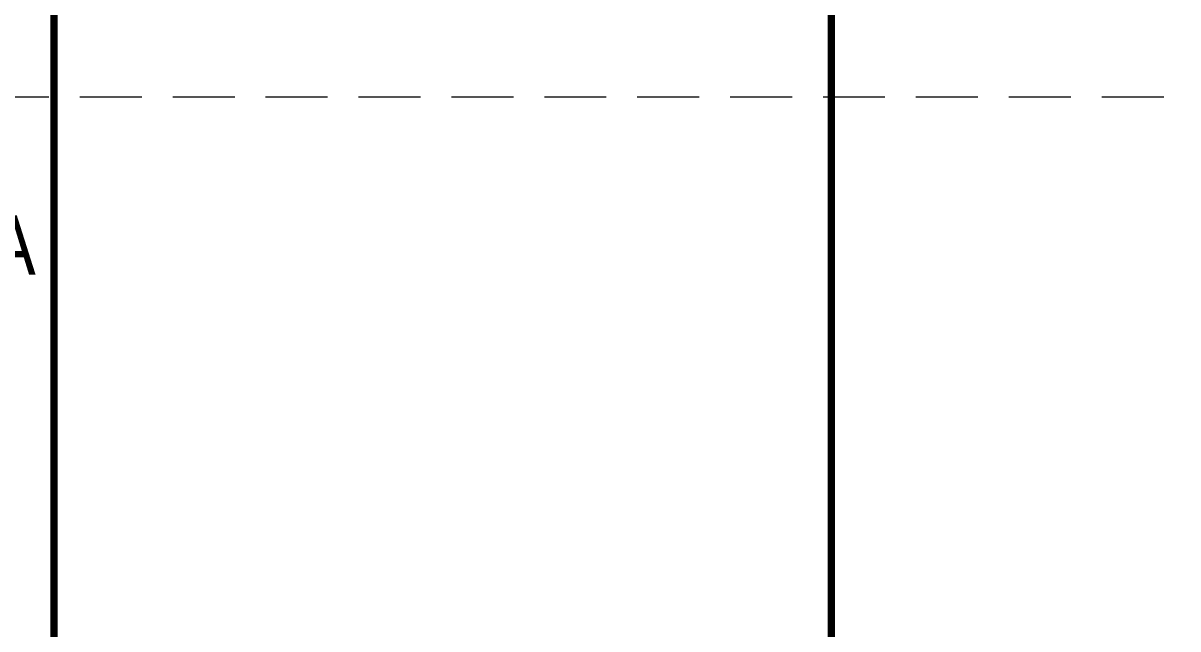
# Model space of a CAD drawing. Header units: inches. Extents: x 0 to 92454, y -34894 to 11.
# Drawn here: x 74647.3 to 75113.5, y -33583.4 to -33338.9 of the extents above; entities that cross this region are included whole.
import ezdxf

# ---------------------------------------------------------------- set-up
doc = ezdxf.new("R2010")
doc.units = ezdxf.units.IN
doc.header["$MEASUREMENT"] = 0
doc.linetypes.add('ACAD_ISO03W100', pattern=[30, 12, -18])
doc.linetypes.add('HIDDEN', pattern=[0.375, 0.25, -0.125])
doc.layers.add('SI-General', color=7, linetype='Continuous', lineweight=5)
doc.layers.add('SI-TOPOLOGY-Ethernet', color=7, linetype='Continuous', lineweight=13, true_color=0x3cf000)
doc.styles.add('OPIS', font='ARIALN.TTF')

msp = doc.modelspace()

# ---------------------------------------------------------------- linework, layer by layer
at = {"layer": 'SI-General', "color": 0, "linetype": 'HIDDEN', "ltscale": 100}
msp.add_lwpolyline([(74370.22, -33368.71), (75314.95, -33368.71), (75314.95, -34494.68), (74370.22, -34494.68)], close=True, dxfattribs=at)
at = {"layer": 'SI-TOPOLOGY-Ethernet', "linetype": 'ACAD_ISO03W100', "ltscale": 0.01, "const_width": 3, "flags": 128}
for points in [[(74659.76, -33676.63), (74659.76, -33236.71), (75368.88, -33236.71), (75368.88, -31977.49), (76518.21, -31977.49), (76518.21, -32241.99)], [(74973.53, -33675.76), (74973.53, -33302.71), (75426.17, -33302.71), (75426.17, -32009.45), (76641.65, -32009.45), (76641.65, -32237.72)]]:
    msp.add_lwpolyline(points, dxfattribs=at)

# ---------------------------------------------------------------- texts
at = {"layer": 'SI-General', "color": 0, "insert": (74394.27, -33376.45), "char_height": 24, "width": 423.2532, "attachment_point": 1, "style": 'OPIS'}
msp.add_mtext('{\\C256;+\\fArial Narrow|b0|i0|c238|p34;U\\fArial Narrow|b0|i0|c0|p34;5(6,7)MKC10\\P\\fArial Narrow|b0|i0|c238|p34;STATIČKA POBUDA}', dxfattribs=at)

doc.saveas('drawing.dxf')
